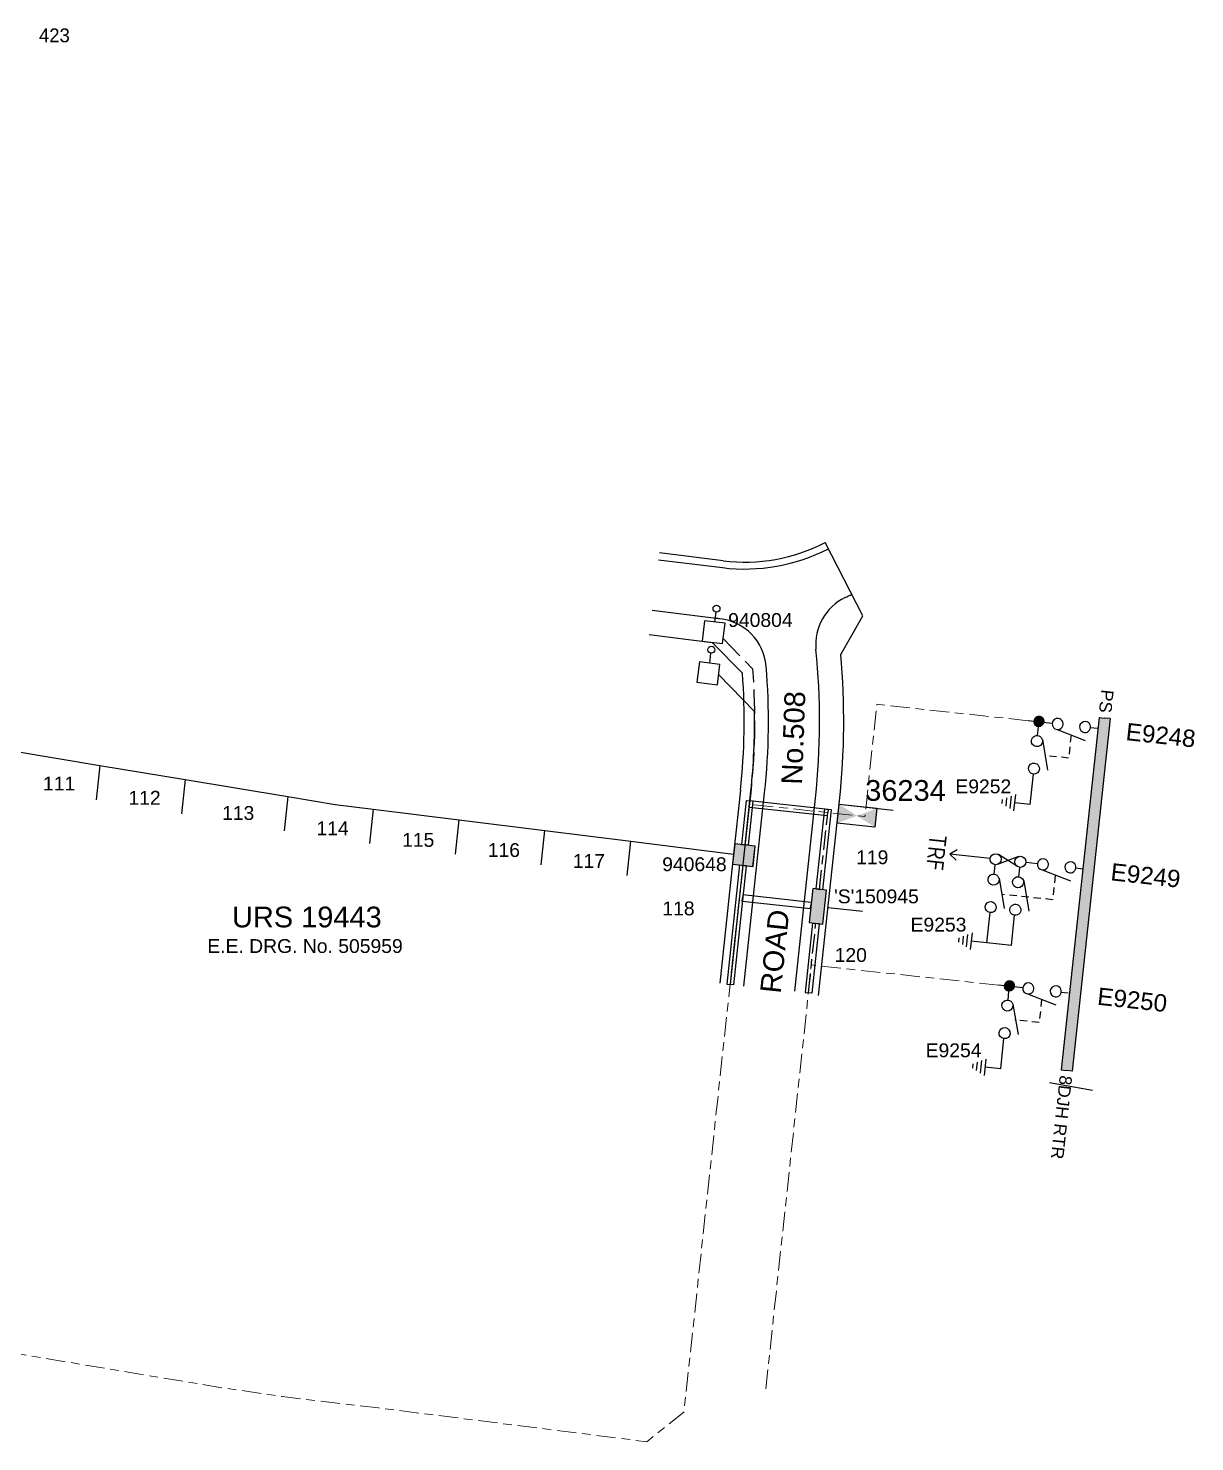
# Model space of a CAD drawing. Header units: metres. Extents: x 292676 to 293066, y 6233407 to 6233703.
# Drawn here: x 292897.5 to 293066.2, y 6233406.9 to 6233611.3 of the extents above; entities that cross this region are included whole.
import ezdxf
from ezdxf.enums import TextEntityAlignment as Align

# ---------------------------------------------------------------- set-up
doc = ezdxf.new("R2010")
doc.units = ezdxf.units.M
doc.header["$LTSCALE"] = 0.7
for name, pattern in [('A', [0]), ('Cable Exist UG', [8.2, 4, -1.2, 1.8, -1.2]), ('CENTERX2', [101.6, 63.5, -12.7, 12.7, -12.7]), ('Dash', [5, 3, -2]), ('IE Trench LV', [6.5, 5, -1.5])]:
    doc.linetypes.add(name, pattern=pattern)
for name, color, linetype in [('_User Miscellaneous11', 7, 'Continuous'), ('_User Miscellaneous6', 7, 'Continuous'), ('_User Miscellaneous7', 150, 'Continuous'), ('_User Miscellaneous8', 7, 'Continuous'), ('_User_HV_Exist', 7, 'Continuous'), ('_User_LV_Exist', 7, 'Continuous'), ('Cadastre Developer_SP_NEW', 4, 'Continuous'), ('Cadastre Roads_SP_NEW', 8, 'Continuous'), ('Equip_HV_NEW', 2, 'Continuous'), ('Mains_LV_NEW_R6', 2, 'Continuous'), ('Sub_SP_EXT', 7, 'Continuous'), ('SupportsUG_SP_LV_EXT', 7, 'Continuous'), ('SupportsUG_SP_LV_SL_EXT', 7, 'Continuous'), ('SupportsUG_SP_LV_SL_NEW', 2, 'Continuous'), ('Trench_SP_NEW', 2, 'Continuous'), ('UG_Details_SP_MISC', 7, 'Continuous')]:
    doc.layers.add(name, color=color, linetype=linetype)
doc.layers.add('_User Miscellaneous5', color=7, linetype='Continuous', lineweight=35)
doc.layers.add('_User Notes', color=7, linetype='Continuous', plot=False)
doc.styles.add('ARIAL', font='arial.ttf', dxfattribs={"height": 2})
doc.styles.add('COLUMN_LABEL', font='arial.ttf')
doc.styles.add('dotfont', font='dotfont.shx')
doc.styles.add('IESYMBOL1', font='isocp.shx')
doc.styles.add('POLE_LABEL', font='arial.ttf')
doc.styles.add('SL_LABEL', font='arial.ttf')
doc.styles.get("Standard").update_dxf_attribs({"font": 'arial.ttf'})
doc.styles.add('SWG_LABEL', font='arial.ttf')
doc.styles.add('SWITCH_LABEL', font='arial.ttf', dxfattribs={"height": 2.5})
doc.linetypes.add('Cable Z', pattern='A,8,-1,["Z",Standard,S=2.5,R=0,X=0.35,Y=-1.25],-3.5', length=12.5)

# ---------------------------------------------------------------- blocks, each defined once
blk = doc.blocks.new('*U36')
blk.add_lwpolyline([(0, 1.375), (5.5, 1.375), (5.5, -1.375), (0, -1.375)], close=True)
blk.add_solid([(0, -1.375), (0, 1.375), (5.5, 1.375), (5.5, -1.375)])
for tag, height, flags, p in [('ASSET_NUM', 3, 8, (5.84, 2.545)), ('STREET_CODE', 0.2, 9, (5.34, 0.545)), ('OPERATING_VOLTAGE', 0.2, 9, (5.34, -0.055)), ('CONSTRUCTED_VOLTAGE', 0.2, 9, (5.34, 0.345)), ('NO_PHASES', 0.2, 9, (5.34, 0.145)), ('ORIENTATION', 0.2, 9, (5.34, -0.255)), ('OWNED_BY', 0.2, 9, (5.34, -0.455)), ('OPERATED_BY', 0.2, 9, (5.34, -0.655)), ('SECONDARY_VOLTAGE', 0.2, 9, (5.34, -1.055)), ('STATE', 0.2, 9, (5.34, -1.255)), ('SUBSTATION_TYPE', 0.2, 9, (5.34, -1.655)), ('USAGE', 0.2, 9, (5.34, -1.855)), ('MAINTAINED_BY', 0.2, 9, (5.34, -0.855)), ('PARENT', 0.2, 9, (5.34, -1.455)), ('LEGEND', 0.2, 9, (5.34, -2.055)), ('Z', 0.2, 1, (5.34, -3.055)), ('STREETNAME', 0.2, 9, (5.34, -2.455)), ('SUBURB', 0.2, 9, (5.34, -2.655)), ('LOCATION', 0.2, 9, (5.34, -2.255)), ('NOTES', 0.2, 9, (5.34, -2.855))]:
    blk.add_attdef(tag, text='', height=height, dxfattribs=dict(flags=flags)).set_placement(p, align=Align.MIDDLE_LEFT)
blk = doc.blocks.new('PILLAR_EXT')
blk.add_hatch(color=256).paths.add_polyline_path([(-2.475, 2.49), (-2.475, 0.51), (2.475, 0.51), (2.475, 2.49)])
blk.add_lwpolyline([(-2.475, 0.51), (2.475, 0.51), (2.475, 2.49), (-2.475, 2.49)], close=True)
for tag, p, flags in [('OWNED_BY', (0, 1.3), 9), ('STATE', (0, 1.1), 9), ('SUPPORT_TYPE', (0, 0.9), 9), ('USAGE', (0, 0.7), 9), ('LEGEND', (0, 0.5), 9), ('LOCATION', (0, 0.3), 9), ('NOTES', (0, 0.1), 9), ('PARENT', (0, -0.1), 9), ('STREETNAME', (0, -0.3), 9), ('SUBURB', (0, -0.5), 1)]:
    blk.add_attdef(tag, p, '', height=0.2, dxfattribs=dict(flags=flags))
at = {"layer": '_User Miscellaneous6', "style": 'ARIAL', "flags": 8}
blk.add_attdef('ASSET_NUM', text='', height=2, dxfattribs=at).set_placement((1.5, 7.5), align=Align.TOP_LEFT)
blk = doc.blocks.new('*U116')
at = {"layer": '_User Miscellaneous7'}
blk.add_hatch(color=256, dxfattribs=at).paths.add_polyline_path([(-1.47, 1.48), (-1.47, -1.49), (1.5, -1.49), (1.5, 1.48)])
at = {"layer": '_User Miscellaneous8'}
blk.add_hatch(color=256, dxfattribs=at).paths.add_polyline_path([(-1.49, 1.48), (-1.49, -1.49), (1.48, -1.49), (1.48, 1.48)])
at = {"layer": '_User Miscellaneous7'}
blk.add_lwpolyline([(-1.47, -1.49), (1.5, -1.49), (1.5, 1.48), (-1.47, 1.48)], close=True, dxfattribs=at)
at = {"layer": '_User Miscellaneous8'}
blk.add_lwpolyline([(-1.49, -1.49), (1.48, -1.49), (1.48, 1.48), (-1.49, 1.48)], close=True, dxfattribs=at)
at = {"flags": 9}
for tag, style, p in [('STRUCTURE_PLANT_NUMBER', 'POLE_LABEL', (1.81, 0.03)), ('STREET_CODE', 'COLUMN_LABEL', (1.81, -0.2))]:
    blk.add_attdef(tag, text='', height=0.2, dxfattribs=dict(at, style=style)).set_placement(p, align=Align.MIDDLE_LEFT)
for tag, p in [('COLUMN_TYPE', (1.81, -0.4)), ('OWNED_BY', (1.81, -0.6)), ('STATE', (1.81, -0.8)), ('USAGE', (1.81, -1)), ('STREETNAME', (1.81, -1.6)), ('SUBURB', (1.81, -1.8)), ('LEGEND', (1.81, -1.2)), ('LOCATION', (1.81, -1.4)), ('NOTES', (1.81, -2))]:
    blk.add_attdef(tag, text='', height=0.2, dxfattribs=at).set_placement(p, align=Align.MIDDLE_LEFT)
at = {"flags": 1}
blk.add_attdef('Z', (1.81, -2.35), '', height=0.2, dxfattribs=at)
at = {"layer": '_User Miscellaneous6', "style": 'ARIAL', "flags": 8}
blk.add_attdef('ASSET_NUM', text='', height=2, dxfattribs=at).set_placement((2, 2), align=Align.MIDDLE_LEFT)
blk = doc.blocks.new('*U85')
at = {"layer": '_User Miscellaneous7', "lineweight": -3}
blk.add_lwpolyline([(0, -3.03), (0, -1.58)], dxfattribs=at)
blk.add_lwpolyline([(-1.49, -6), (1.49, -6), (1.49, -3.03), (-1.49, -3.03)], close=True, dxfattribs=at)
blk.add_circle((0, -1.08), 0.5, dxfattribs=at)
at = {"layer": '_User Miscellaneous8', "color": 2, "lineweight": -3}
blk.add_lwpolyline([(-1.49, 0), (1.49, 0), (1.49, 2.97), (-1.49, 2.97)], close=True, dxfattribs=at)
at = {"style": 'POLE_LABEL', "flags": 9}
blk.add_attdef('STRUCTURE_PLANT_NUMBER', text='', height=0.2, dxfattribs=at).set_placement((1.64, 1.73), align=Align.MIDDLE_LEFT)
for tag, flags, p in [('STREET_CODE', 9, (1.64, 1.49)), ('OWNED_BY', 9, (1.64, 1.09)), ('OPERATED_BY', 9, (1.64, 0.89)), ('STATE', 9, (1.64, 0.49)), ('COLUMN_TYPE', 9, (1.64, 1.29)), ('MAINTAINED_BY', 9, (1.64, 0.69)), ('USAGE', 9, (1.64, 0.29)), ('LEGEND', 9, (1.64, 0.09)), ('SUBURB', 9, (1.64, -0.31)), ('STREETNAME', 9, (1.64, -0.51)), ('Z', 1, (1.64, -1.31)), ('PARENT', 9, (1.64, -0.11)), ('LOCATION', 9, (1.64, -0.71)), ('NOTES', 9, (1.64, -0.91)), ('LABEL_ALIGNMENT', 9, (1.64, -1.11))]:
    blk.add_attdef(tag, text='', height=0.2, dxfattribs=dict(flags=flags)).set_placement(p, align=Align.MIDDLE_LEFT)
at = {"layer": '_User Miscellaneous5', "style": 'ARIAL', "flags": 8}
blk.add_attdef('ASSET_NUM', text='', height=2, dxfattribs=at).set_placement((2, 3.49), align=Align.MIDDLE_LEFT)
blk = doc.blocks.new('*U38')
at = {"layer": '_User Miscellaneous8', "color": 2}
blk.add_line((0, 0), (0, 1.45), dxfattribs=at)
blk.add_circle((0, 1.95), 0.5, dxfattribs=at)
for tag, p, flags in [('Z', (0, 0), 1), ('OPERATED_BY', (0, -9.61), 9)]:
    blk.add_attdef(tag, p, '', height=0.2, dxfattribs=dict(flags=flags))
at = {"style": 'SL_LABEL', "flags": 9}
blk.add_attdef('STREET_CODE', text='', height=0.2, dxfattribs=at).set_placement((0, -0.2), align=Align.MIDDLE_LEFT)
at = {"flags": 9}
for tag, p in [('CONSTRUCTED_VOLTAGE', (0, -0.4)), ('CONTROL_TYPE', (0, -0.6)), ('OPERATING_VOLTAGE', (0, -1.4)), ('ORIENTATION', (0, -1.6)), ('OWNED_BY', (0, -1.8)), ('STATE', (0, -2)), ('LANTERN_PURPOSE', (0, -0.8)), ('LANTERN_TYPE', (0, -1)), ('NO_PHASES', (0, -1.2)), ('CEXIST', (0, -2.4)), ('CNEW', (0, -2.6)), ('CNUMBER', (0, -2.8)), ('CREMOVE', (0, -3)), ('CREPLACE', (0, -3.2)), ('USAGE', (0, -2.2)), ('LKINGHEIGHT', (0, -3.4)), ('LBRACKET', (0, -3.6)), ('LBRACKETVOCAB', (0, -3.8)), ('LCATEGORY', (0, -4)), ('LCHARGE1', (0, -4.2)), ('LCHARGE1PERCENT', (0, -4.4)), ('LCHARGE2', (0, -4.6)), ('LCHARGE2PERCENT', (0, -4.8)), ('LCHARGE3', (0, -5)), ('LCHARGE3PERCENT', (0, -5.2)), ('LEXIST', (0, -5.4)), ('LLAMP', (0, -5.6)), ('LLAMPVOCAB', (0, -5.8)), ('LMAST', (0, -6)), ('LMASTVOCAB', (0, -6.2)), ('LNEW', (0, -6.4)), ('LANTNUMBER', (0, -6.6)), ('LOUTREACH', (0, -7)), ('LOUTREACHVOCAB', (0, -7.2)), ('LRATECODE', (0, -7.4)), ('LREMOVE', (0, -7.6)), ('LREPLACE', (0, -7.8)), ('LTYPE', (0, -8)), ('LTYPEVOCAB', (0, -8.2)), ('SUBURB', (0, -8.6)), ('STREETNAME', (0, -8.8)), ('LEGEND', (0, -8.4)), ('LOCATION', (0, -9)), ('NOTES', (0, -9.2)), ('MAINTAINED_BY', (0, -9.86))]:
    blk.add_attdef(tag, text='', height=0.2, dxfattribs=at).set_placement(p, align=Align.MIDDLE_LEFT)
at = {"layer": '_User Notes', "style": 'SL_LABEL', "flags": 8}
blk.add_attdef('ASSET_NUM', text='', height=2.5, dxfattribs=at).set_placement((2, 2), align=Align.MIDDLE_LEFT)
at = {"layer": '_User Notes', "flags": 8}
blk.add_attdef('LNUMBER', text='', height=2.5, dxfattribs=at).set_placement((1.2, -2.8), align=Align.MIDDLE_LEFT)
blk = doc.blocks.new('SWG_SIE_SU_NEW')
blk.add_line((5.81, 0.79), (1.59, 1.94))
at = {"linetype": 'A', "lineweight": 0}
for p, q in [((7.98, 0.35), (7.98, -0.37)), ((8.18, -0.58), (8.18, 0.56)), ((8.38, 0.66), (8.38, -0.68)), ((8.58, -0.71), (8.58, 0.69)), ((8.78, 0.66), (8.78, -0.68)), ((8.98, -0.59), (8.98, 0.56)), ((9.18, 0.35), (9.18, -0.38))]:
    blk.add_line(p, q, dxfattribs=at)
at = {"linetype": 'Dash', "ltscale": 0.5}
blk.add_lwpolyline([(3.7, 1.36), (3.7, 4.73), (7.22, 4.73)], dxfattribs=at)
for points in [[(1, 0), (0, 0)], [(6.6, -0.01), (10.1, -0.01)]]:
    blk.add_lwpolyline(points)
for points in [[(1.8, -0.8, 1), (1.8, 0.8, 1)], [(5.8, -0.81, 1), (5.8, 0.79, 1)]]:
    blk.add_lwpolyline(points, format="xyb", close=True)
at = {"linetype": 'A', "lineweight": 0}
blk.add_circle((8.58, -0.01), 0.7, dxfattribs=at)
at = {"style": 'SWG_LABEL', "flags": 8}
blk.add_attdef('ASSET_NUM', text='', height=2, rotation=179.9544, dxfattribs=at).set_placement((-2.4, 0.01), align=Align.MIDDLE_LEFT)
at = {"flags": 1}
blk.add_attdef('Z', (0, 0), '', height=0.2, dxfattribs=at)
at = {"style": 'SWITCH_LABEL', "flags": 9}
blk.add_attdef('STREET_CODE', text='', height=0.2, dxfattribs=at).set_placement((0, 0), align=Align.MIDDLE_LEFT)
at = {"flags": 9}
for tag, p in [('OPERATED_BY', (-0.01, -1.84)), ('ORIENTATION', (0, -0.2)), ('SUBURB', (0, -0.8)), ('STREETNAME', (0, -1)), ('OWNED_BY', (0, -1.62)), ('MAINTAINED_BY', (-0.01, -2.05)), ('PARENT', (0, -0.4)), ('USAGE', (0, -0.6)), ('LOCATION', (0, -1.2)), ('NOTES', (0, -1.4))]:
    blk.add_attdef(tag, text='', height=0.2, dxfattribs=at).set_placement(p, align=Align.MIDDLE_LEFT)
blk = doc.blocks.new('*U48')
for p, q in [((-6.1, 4.33), (-1.8, 5.55)), ((-6.1, 0.75), (-1.8, 1.97)), ((2.22, -2.29), (4.62, -2.29)), ((2.52, -2.89), (4.32, -2.89)), ((2.83, -3.49), (4.03, -3.49)), ((3.13, -4.09), (3.73, -4.09))]:
    blk.add_line(p, q)
at = {"linetype": 'Dash', "ltscale": 0.5, "flags": 128}
blk.add_lwpolyline([(-7.34, 8.78), (-3.81, 8.78), (-3.79, 1.4)], dxfattribs=at)
for points in [[(-5.79, 2.76, -1), (-5.79, 4.36, -1)], [(-1.79, 2.77, -1), (-1.79, 4.37, -1)], [(-5.79, -0.82, -1), (-5.79, 0.78, -1)], [(-1.79, -0.81, -1), (-1.79, 0.79, -1)]]:
    blk.add_lwpolyline(points, format="xyb", close=True)
for points in [[(-6.59, 3.56), (-7.89, 3.56)], [(3.42, 3.57), (-0.99, 3.57)], [(3.42, 3.57), (3.42, -0.01)], [(-6.59, -0.02), (-7.89, -0.02)], [(3.42, -0.01), (-0.99, -0.01)], [(3.42, -0.01), (3.42, -2.29)]]:
    blk.add_lwpolyline(points)
at = {"flags": 1}
blk.add_attdef('Z', (0, 0), '', height=0.2, dxfattribs=at)
at = {"style": 'SWITCH_LABEL', "flags": 9}
blk.add_attdef('STREET_CODE', text='', height=0.2, dxfattribs=at).set_placement((0, -0.2), align=Align.MIDDLE_LEFT)
at = {"flags": 9}
for tag, p in [('ORIENTATION', (0, -0.4)), ('SUBURB', (0, -1)), ('STREETNAME', (0, -1.2)), ('PARENT', (0, -0.6)), ('USAGE', (0, -0.8)), ('LOCATION', (0, -1.4)), ('NOTES', (0, -1.6))]:
    blk.add_attdef(tag, text='', height=0.2, dxfattribs=at).set_placement(p, align=Align.MIDDLE_LEFT)
at = {"style": 'ARIAL', "flags": 8}
blk.add_attdef('ASSET_NUM', text='', height=2, dxfattribs=at).set_placement((-1.81, -3.15), align=Align.MIDDLE_CENTER)
blk = doc.blocks.new('*U102')
for p, q in [((-1.6, 0), (-1.6, 51.26)), ((-1.6, 51.26), (-0.8, 51.26)), ((0, 51.26), (-0.8, 51.26)), ((0, 0), (0, 51.26)), ((-1.6, 0), (-0.8, 0)), ((0, 0), (-0.8, 0))]:
    blk.add_line(p, q)
at = {"style": 'ARIAL'}
blk.add_attdef('SWG_TYPE', text='', height=1.8, rotation=90, dxfattribs=at).set_placement((-0.8, 52.01), align=Align.MIDDLE_LEFT)
blk.add_attdef('SUB_TYPE', text='', height=1.8, rotation=90, dxfattribs=at).set_placement((-0.8, -0.76), align=Align.MIDDLE_RIGHT)
blk = doc.blocks.new('SWG_SIE_TRF_NOES_NEW')
for p, q in [((7.01, 0.8), (2.79, 1.95)), ((14.68, 0), (20.54, 0))]:
    blk.add_line(p, q)
for points in [[(2.2, 0.01), (1.2, 0.01)], [(19.54, -0.75), (20.54, 0), (19.54, 0.75)], [(7.8, 0), (9.45, 0)]]:
    blk.add_lwpolyline(points)
for points in [[(3, -0.79, 1), (3, 0.81, 1)], [(7, -0.8, 1), (7, 0.8, 1)]]:
    blk.add_lwpolyline(points, format="xyb", close=True)
at = {"flags": 1}
blk.add_attdef('Z', (0, 0), '', height=0.2, dxfattribs=at)
at = {"style": 'SWITCH_LABEL', "flags": 9}
blk.add_attdef('STREET_CODE', text='', height=0.2, dxfattribs=at).set_placement((0, -0.2), align=Align.MIDDLE_LEFT)
at = {"flags": 9}
for tag, p in [('ORIENTATION', (0, -0.4)), ('SUBURB', (0, -1)), ('STREETNAME', (0, -1.2)), ('PARENT', (0, -0.6)), ('USAGE', (0, -0.8)), ('LOCATION', (0, -1.4)), ('NOTES', (0, -1.6))]:
    blk.add_attdef(tag, text='', height=0.2, dxfattribs=at).set_placement(p, align=Align.MIDDLE_LEFT)
blk = doc.blocks.new('SWG_FUSE_NEW')
for points in [[(4.04, 0.73), (1.16, -0.72)], [(4.05, -0.71), (1.16, 0.72)]]:
    blk.add_lwpolyline(points)
for centre in [(0.8, 0), (4.4, 0.01)]:
    blk.add_circle(centre, 0.8)
at = {"style": 'SWITCH_LABEL', "flags": 8}
blk.add_attdef('ASSET_NUM', text='', height=2.5, rotation=179.9544, dxfattribs=at).set_placement((-2.4, 0), align=Align.MIDDLE_LEFT)
for tag, p, flags in [('Z', (0, 0), 1), ('ORIENTATION', (0.04, -4.4), 9), ('USAGE', (0.04, -5.4), 9)]:
    blk.add_attdef(tag, p, '', height=0.2, dxfattribs=dict(flags=flags))
at = {"flags": 9}
for tag, p in [('PARENT', (0, -1.6)), ('SUBURB', (0, -2.2)), ('STREETNAME', (0, -2.4))]:
    blk.add_attdef(tag, text='', height=0.2, dxfattribs=at).set_placement(p, align=Align.MIDDLE_LEFT)
blk = doc.blocks.new('*U103')
at = {"linetype": 'CENTERX2'}
blk.add_blockref('SWG_SIE_TRF_NOES_NEW', (0, 0), dxfattribs=at)
at = {"linetype": 'CENTERX2', "rotation": 180}
blk.add_blockref('SWG_FUSE_NEW', (14.68, 0), dxfattribs=at)
at = {"style": 'IESYMBOL1'}
blk.add_text('TRF', height=2.5, rotation=89.9826, dxfattribs=at).set_placement((22.51, -0.05), align=Align.MIDDLE_CENTER)
blk = doc.blocks.new('SWG_SIE_ES_NEW')
for p, q in [((-6.1, 0.75), (-1.8, 1.97)), ((2.22, -2.29), (4.62, -2.29)), ((2.52, -2.89), (4.32, -2.89)), ((2.83, -3.49), (4.03, -3.49)), ((3.13, -4.09), (3.73, -4.09))]:
    blk.add_line(p, q)
at = {"const_width": 0.8, "flags": 128}
blk.add_lwpolyline([(-9.09, -0.02, 1), (-8.29, -0.02, 1)], format="xyb", close=True, dxfattribs=at)
for points in [[(-5.79, -0.82, -1), (-5.79, 0.78, -1)], [(-1.79, -0.81, -1), (-1.79, 0.79, -1)]]:
    blk.add_lwpolyline(points, format="xyb", close=True)
for points in [[(-6.59, -0.02), (-7.89, -0.02)], [(3.42, -0.01), (-0.99, -0.01)], [(3.42, -0.01), (3.42, -2.29)]]:
    blk.add_lwpolyline(points)
at = {"flags": 1}
blk.add_attdef('Z', (0, 0), '', height=0.2, dxfattribs=at)
at = {"style": 'SWITCH_LABEL', "flags": 9}
blk.add_attdef('STREET_CODE', text='', height=0.2, dxfattribs=at).set_placement((0, -0.2), align=Align.MIDDLE_LEFT)
at = {"flags": 9}
for tag, p in [('ORIENTATION', (0, -0.4)), ('SUBURB', (0, -1)), ('STREETNAME', (0, -1.2)), ('PARENT', (0, -0.6)), ('USAGE', (0, -0.8)), ('LOCATION', (0, -1.4)), ('NOTES', (0, -1.6))]:
    blk.add_attdef(tag, text='', height=0.2, dxfattribs=at).set_placement(p, align=Align.MIDDLE_LEFT)
at = {"style": 'ARIAL', "flags": 8}
blk.add_attdef('ASSET_NUM', text='', height=2, dxfattribs=at).set_placement((-1.81, -3.15), align=Align.MIDDLE_CENTER)

msp = doc.modelspace()

# ---------------------------------------------------------------- hatches: boundary and pattern name
at = {"layer": 'Equip_HV_NEW'}
h = msp.add_hatch(color=256, dxfattribs=at)
h.dxf.hatch_style = 1
h.paths.add_polyline_path([(293054, 6233511.47), (293052.41, 6233511.64), (293046.92, 6233460.67), (293048.51, 6233460.5)])

# ---------------------------------------------------------------- linework, layer by layer
at = {"layer": '_User_HV_Exist', "color": 7, "linetype": 'Cable Exist UG', "lineweight": 0, "flags": 128}
for points in [[(293042.15, 6233511.17), (293020.29, 6233513.55), (293018.54, 6233497.3), (293001.84, 6233499.09), (292992.38, 6233411.15), (292986.99, 6233406.89), (292948.19, 6233411.77), (292934.28, 6233413.43), (292925.66, 6233414.68), (292766.7, 6233441.09), (292762.46, 6233446.67), (292765.15, 6233471.68), (292767.45, 6233493.06), (292769.32, 6233510.43), (292770.82, 6233524.36), (292772.43, 6233539.26)], [(293037.89, 6233472.91), (293010.81, 6233475.84), (293004.21, 6233414.53)]]:
    msp.add_lwpolyline(points, dxfattribs=at)
at = {"layer": '_User_LV_Exist', "color": 7, "linetype": 'Cable Exist UG'}
msp.add_line((293000.89, 6233490.25), (292999.04, 6233473.03), dxfattribs=at)
at = {"layer": '_User_LV_Exist', "color": 7, "linetype": 'Cable Exist UG', "flags": 128}
for points in [[(293011.98, 6233486.78), (293013.18, 6233497.87)], [(293010.37, 6233471.81), (293011.45, 6233481.86)]]:
    msp.add_lwpolyline(points, dxfattribs=at)
at = {"layer": 'Cadastre Developer_SP_NEW'}
for p, q in [((292998.05, 6233534.3), (292988.82, 6233535.45)), ((293018.26, 6233526.36), (293012.8, 6233536.93)), ((292987.35, 6233523.64), (292996.47, 6233522.5)), ((292996.47, 6233522.5), (293000.83, 6233518.03)), ((292895.55, 6233506.76), (292907.91, 6233504.71)), ((292907.91, 6233504.71), (292907.37, 6233499.73)), ((292907.91, 6233504.71), (292920.26, 6233502.66)), ((292920.26, 6233502.66), (292919.72, 6233497.68)), ((292920.26, 6233502.66), (292935.08, 6233500.2)), ((293000.56, 6233501.13), (292999.56, 6233491.89)), ((293002.05, 6233500.97), (293001.05, 6233491.73)), ((292935.08, 6233500.2), (292934.54, 6233495.22)), ((292935.08, 6233500.2), (292941.91, 6233499.06)), ((292941.91, 6233499.06), (292947.45, 6233498.37)), ((292947.45, 6233498.37), (292946.92, 6233493.4)), ((292947.45, 6233498.37), (292959.86, 6233496.83)), ((293014.82, 6233499.08), (293022.65, 6233498.23)), ((292959.33, 6233491.86), (292959.86, 6233496.83)), ((292959.86, 6233496.83), (292972.27, 6233495.28)), ((292971.73, 6233490.31), (292972.27, 6233495.28)), ((292972.27, 6233495.28), (292984.67, 6233493.74)), ((292984.14, 6233488.77), (292984.67, 6233493.74)), ((292984.67, 6233493.74), (292999.56, 6233491.89)), ((292984.67, 6233493.74), (292999.56, 6233491.89)), ((292999.56, 6233491.89), (292997.55, 6233473.19)), ((293001.05, 6233491.73), (292999.04, 6233473.03)), ((293013.21, 6233484.16), (293018.18, 6233483.63))]:
    msp.add_line(p, q, dxfattribs=at)
at = {"layer": 'Cadastre Developer_SP_NEW', "flags": 128}
for points in [[(293015.05, 6233520.74), (293018.26, 6233526.36)], [(293011.84, 6233471.41), (293014.87, 6233499.58)]]:
    msp.add_lwpolyline(points, dxfattribs=at)
msp.add_lwpolyline([(293014.87, 6233499.59, 0.049442), (293015.05, 6233520.74)], format="xyb", dxfattribs=at)
at = {"layer": 'Cadastre Developer_SP_NEW'}
for centre, radius, start, end in [((293001.18, 6233559.41), 25.3, 262.9072, 297.3373), ((292908.29, 6233511.07), 92.8, 353.8555, 4.3022)]:
    msp.add_arc(centre, radius, start, end, dxfattribs=at)
at = {"layer": 'Cadastre Roads_SP_NEW'}
msp.add_line((293008.39, 6233472.03), (293011.4, 6233499.97), dxfattribs=at)
at = {"layer": 'Cadastre Roads_SP_NEW', "color": 7}
msp.add_line((293045.23, 6233458.82), (293051.46, 6233457.75), dxfattribs=at)
at = {"layer": 'Cadastre Roads_SP_NEW', "flags": 128}
for points in [[(292988.7, 6233534.46), (292997.93, 6233533.31, 0.15137), (293013.26, 6233536.04)], [(293001.02, 6233472.76), (293004.04, 6233500.76, 0.047628), (293004.26, 6233519.06, 0.35959), (292997.58, 6233525.9, -0.004223), (292997.02, 6233525.96), (292987.78, 6233527.11)]]:
    msp.add_lwpolyline(points, format="xyb", dxfattribs=at)
at = {"layer": 'Cadastre Roads_SP_NEW'}
for centre, radius, start, end in [((293018.93, 6233522.22), 7.5, 115.5193, 185.7585), ((293001.18, 6233559.4), 33.7, 295.5193, 297.3388), ((292908.29, 6233511.07), 103.7, 353.8555, 5.7585)]:
    msp.add_arc(centre, radius, start, end, dxfattribs=at)
at = {"layer": 'Mains_LV_NEW_R6', "color": 2, "linetype": 'Cable Z', "flags": 128}
msp.add_lwpolyline([(293001.21, 6233493.2), (293002.05, 6233500.97, 0.030639), (293002.58, 6233512.51), (292997.39, 6233517.84)], format="xyb", dxfattribs=at)
at = {"layer": 'Trench_SP_NEW', "linetype": 'IE Trench LV', "flags": 128}
msp.add_lwpolyline([(292998.04, 6233523.05), (293002.28, 6233518.69, -0.050307), (293001.9, 6233499.57)], format="xyb", dxfattribs=at)
at = {"layer": 'UG_Details_SP_MISC', "ltscale": 2}
for p, q in [((293000.73, 6233493.26), (293001.42, 6233499.62)), ((293001.42, 6233499.62), (293001.9, 6233499.57)), ((293001.69, 6233493.15), (293002.37, 6233499.51)), ((293001.79, 6233498.61), (293001.84, 6233499.09)), ((293013.13, 6233497.39), (293001.79, 6233498.61)), ((293001.9, 6233499.57), (293001.84, 6233499.09)), ((293013.23, 6233498.35), (293001.9, 6233499.57)), ((293002.37, 6233499.51), (293001.9, 6233499.57)), ((293011.51, 6233486.83), (293012.75, 6233498.4)), ((293012.46, 6233486.73), (293013.71, 6233498.3)), ((293012.75, 6233498.4), (293013.23, 6233498.35)), ((293013.23, 6233498.35), (293013.18, 6233497.87)), ((293013.71, 6233498.3), (293013.23, 6233498.35)), ((293013.13, 6233497.39), (293013.18, 6233497.87)), ((293000.73, 6233493.26), (293001.21, 6233493.2)), ((293001.69, 6233493.15), (293001.21, 6233493.2)), ((293000.4, 6233490.3), (292998.56, 6233473.08)), ((293001.36, 6233490.2), (292999.52, 6233472.98)), ((293000.4, 6233490.3), (293000.88, 6233490.25)), ((293001.36, 6233490.2), (293000.88, 6233490.25)), ((293000.91, 6233485.97), (293000.85, 6233485.49)), ((293010.79, 6233484.9), (293000.91, 6233485.97)), ((293011.51, 6233486.83), (293011.98, 6233486.78)), ((293012.46, 6233486.73), (293011.98, 6233486.78)), ((293000.8, 6233485.01), (293000.85, 6233485.49)), ((293010.68, 6233483.95), (293000.8, 6233485.01)), ((293010.68, 6233483.95), (293010.74, 6233484.43)), ((293010.79, 6233484.9), (293010.74, 6233484.43)), ((293010.98, 6233481.91), (293009.9, 6233471.86)), ((293010.98, 6233481.91), (293011.45, 6233481.86)), ((293011.93, 6233481.81), (293011.45, 6233481.86)), ((293011.93, 6233481.81), (293010.85, 6233471.76)), ((292998.56, 6233473.08), (292999.04, 6233473.03)), ((292999.52, 6233472.98), (292999.04, 6233473.03)), ((293009.9, 6233471.86), (293010.37, 6233471.81)), ((293010.85, 6233471.76), (293010.37, 6233471.81))]:
    msp.add_line(p, q, dxfattribs=at)

# ---------------------------------------------------------------- block references
at = {"layer": 'Equip_HV_NEW', "rotation": 173.8541807689691}
msp.add_blockref('*U102', (293052.41, 6233511.64), dxfattribs=at).add_auto_attribs({'SUB_TYPE': 'PS', 'SWG_TYPE': '8DJH RTR'})
at = {"layer": 'Equip_HV_NEW'}
ref = msp.add_blockref('SWG_SIE_ES_NEW', (293042.82, 6233502.46), dxfattribs=dict(at, rotation=263.8541807689691))
ref.add_attrib('ASSET_NUM', 'E9252', dxfattribs={"layer": '0', "height": 2, "style": 'ARIAL'}).set_placement((293039.71, 6233501.67), align=Align.MIDDLE_RIGHT)
ref = msp.add_blockref('SWG_SIE_SU_NEW', (293052.19, 6233510.07), dxfattribs=dict(at, rotation=173.8541807689691))
ref.add_attrib('ASSET_NUM', 'E9248', dxfattribs={"layer": '0', "height": 2.5, "rotation": 353.8086, "style": 'SWG_LABEL'}).set_placement((293056.32, 6233509.62), align=Align.MIDDLE_LEFT)
ref = msp.add_blockref('*U103', (293051.25, 6233489.65), dxfattribs=dict(at, rotation=173.8541807689691))
ref.add_attrib('ASSET_NUM', 'E9249', dxfattribs={"layer": '0', "height": 2.5, "rotation": 353.8086, "style": 'SWG_LABEL'}).set_placement((293054.13, 6233489.34), align=Align.MIDDLE_LEFT)
ref = msp.add_blockref('*U48', (293036.55, 6233482.43), dxfattribs=dict(at, rotation=263.8541807689691))
ref.add_attrib('ASSET_NUM', 'E9253', dxfattribs={"layer": '0', "height": 2, "style": 'ARIAL'}).set_placement((293029.19, 6233481.68), align=Align.MIDDLE_CENTER)
ref = msp.add_blockref('SWG_SIE_ES_NEW', (293038.56, 6233464.2), dxfattribs=dict(at, rotation=263.8541807689691))
ref.add_attrib('ASSET_NUM', 'E9254', dxfattribs={"layer": '0', "height": 2, "style": 'ARIAL'}).set_placement((293035.41, 6233463.5), align=Align.MIDDLE_RIGHT)
ref = msp.add_blockref('SWG_SIE_SU_NEW', (293047.93, 6233471.82), dxfattribs=dict(at, rotation=173.8541807689691))
ref.add_attrib('ASSET_NUM', 'E9250', dxfattribs={"layer": '0', "height": 2.5, "rotation": 353.8086, "style": 'SWG_LABEL'}).set_placement((293052.2, 6233471.35), align=Align.MIDDLE_LEFT)
at = {"layer": 'Sub_SP_EXT'}
ref = msp.add_blockref('*U36', (293014.67, 6233497.71), dxfattribs=dict(at, rotation=353.9350382152782))
ref.add_attrib('ASSET_NUM_001', '36234', (293018.59, 6233499.58), dxfattribs={"layer": '0', "height": 3})
at = {"layer": 'SupportsUG_SP_LV_EXT'}
ref = msp.add_blockref('PILLAR_EXT', (293013.21, 6233484.16), dxfattribs=dict(at, rotation=83.8554969971814))
ref.add_attrib('ASSET_NUM_001', "'S'150945", (293014.09, 6233484.76), dxfattribs={"layer": '_User Miscellaneous6', "height": 2, "style": 'ARIAL'})
at = {"layer": 'SupportsUG_SP_LV_SL_EXT'}
ref = msp.add_blockref('*U116', (293001.04, 6233491.73), dxfattribs=dict(at, rotation=353.8555136254267))
ref.add_attrib('ASSET_NUM_001', '940648', (292989.23, 6233489.41), dxfattribs={"layer": '_User Miscellaneous6', "height": 2, "style": 'ARIAL'})
at = {"layer": 'SupportsUG_SP_LV_SL_NEW', "ltscale": 0.5, "rotation": 352.9072218301686}
msp.add_blockref('*U38', (292996.84, 6233525.45), dxfattribs=at)
at = {"layer": 'SupportsUG_SP_LV_SL_NEW', "ltscale": 0.5}
ref = msp.add_blockref('*U85', (292996.47, 6233522.5), dxfattribs=dict(at, rotation=352.9072218301686))
ref.add_attrib('ASSET_NUM_001', '940804', (292998.77, 6233524.73), dxfattribs={"layer": '_User Miscellaneous5', "height": 2, "style": 'ARIAL'})

# ---------------------------------------------------------------- texts
at = {"layer": '_User Miscellaneous11', "style": 'ARIAL'}
msp.add_text('E.E. DRG. No. 505959', height=2, dxfattribs=at).set_placement((292923.44, 6233477.58))
at = {"layer": '_User Miscellaneous8', "color": 2, "style": 'ARIAL'}
msp.add_text('URS 19443', height=3, dxfattribs=at).set_placement((292927, 6233481.28))
at = {"layer": 'Cadastre Developer_SP_NEW', "color": 8, "style": 'dotfont'}
msp.add_text('423', height=2, dxfattribs=at).set_placement((292899.09, 6233609.29))
at = {"layer": 'Cadastre Developer_SP_NEW', "style": 'ARIAL'}
for s, p in [('111', (292899.67, 6233501.08)), ('112', (292912.03, 6233499.02)), ('113', (292925.57, 6233496.82)), ('114', (292939.22, 6233494.61)), ('115', (292951.61, 6233492.93)), ('116', (292964, 6233491.46)), ('119', (293017.28, 6233490.42)), ('117', (292976.29, 6233489.89)), ('118', (292989.25, 6233483.02)), ('120', (293014.17, 6233476.28))]:
    msp.add_text(s, height=2, dxfattribs=at).set_placement(p)
at = {"layer": 'Cadastre Roads_SP_NEW', "color": 3}
for s, rotation, p in [('No.508', 87.9288, (293009.45, 6233501.88)), ('ROAD', 84, (293006.36, 6233471.63))]:
    msp.add_text(s, height=3, rotation=rotation, dxfattribs=at).set_placement(p)

doc.saveas('drawing.dxf')
